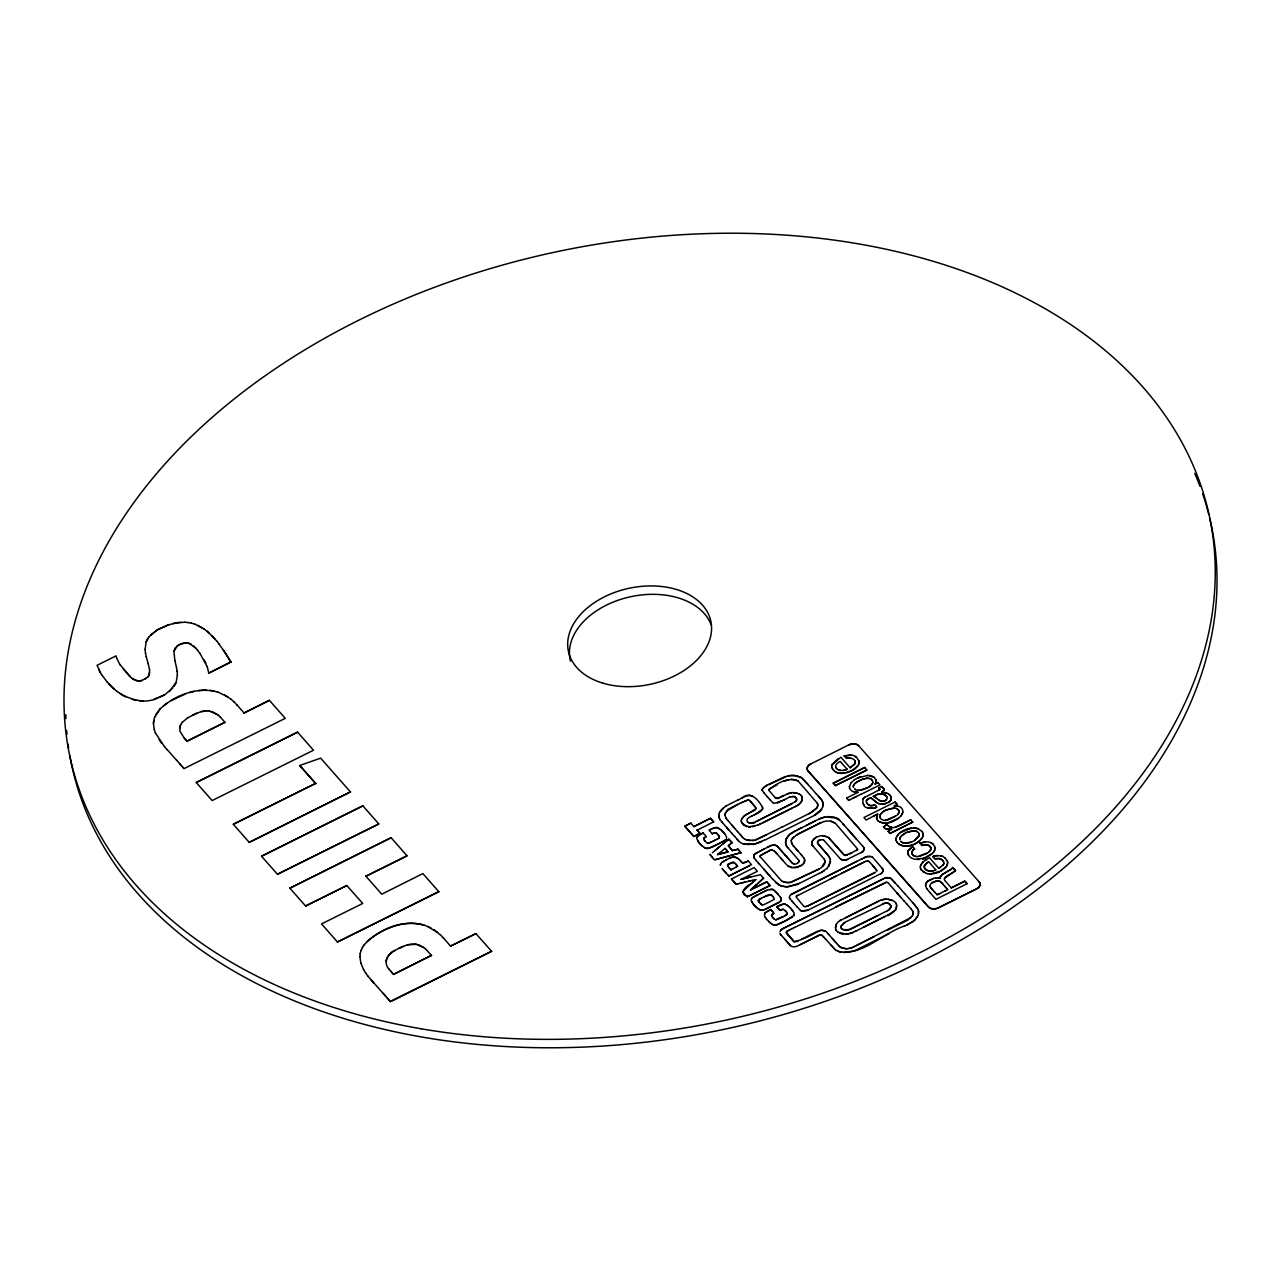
<?xml version="1.0" encoding="UTF-8"?>
<svg xmlns="http://www.w3.org/2000/svg" width="1281" height="1281" viewBox="0 0 1281 1281"><rect width="100%" height="100%" fill="white"/><g stroke="black" fill="none" stroke-linecap="round" stroke-linejoin="round"><path stroke-width="1.5" d="M930.054 886.116L930.454 887.301M931.127 847.958L929.462 851.641M931.159 849.095L929.478 845.492L924.978 844.531M947.668 862.321L946.723 866.196M781.266 899.246L781.266 899.678A4.083 2.754 -11.8 0 1 780.481 901.2L779.008 902.513L779.857 901.76M720.322 865.251L721.507 862.577L726.503 859.599M145.121 649.515L146.098 641.941L147.843 638.322M925.587 885.619L925.667 884.258A8.166 5.524 -11.8 0 1 928.004 880.912L933.561 878.302L940.302 877.821M876.46 818.239L877.549 814.092L866.068 820.032L863.954 817.502L895.067 802.05L897.164 804.564L895.067 802.05M741.283 821.569L741.331 820M849.399 786.87L850.968 782.627M762.243 790.409L762.259 789.48M756.126 808.263L755.053 810.056M866.212 800.977L867.365 799.28M891.08 906.275L889.671 909.526M177.37 674.927L176.105 682.645L174.184 686.344M727.576 865.492L727.736 864.531M835.276 927.972L835.997 924.834A12.906 8.727 -11.8 0 1 839.712 920.783L878.718 900.991M799.088 860.864L798.511 862.465M727.592 864.707L728.04 866.532M753.692 855.5L754.365 858.51M753.644 856.541L754.029 854.715M154.569 717.264L153.416 723.365L154.312 729.882M153.464 723.541L153.768 720.45M359.929 956.651L360.217 953.384M891.256 798.079L890.903 800.081M891.144 799.488L891 796.862M719.009 816.381L719.249 813.835M876.252 781.234L875.628 783.428M838.11 758.704L832.09 764.629L840.88 757.199L850.12 767.767L854.667 764.405L855.244 761.667M935.082 848.342L933.625 852.345M920.334 867.045L920.879 864.563M794.364 914.666L794.156 915.691M943.873 863.81L943.312 861.024M940.286 878.478L940.334 876.684M879.807 789.16L879.182 790.169L879.759 789.448M768.92 789.945C775.87 783.844 788.68 776.094 798.351 781.266L817.358 803.299A9.848 6.645 -11.8 0 1 816.878 808.055L809.16 813.739M817.518 841.745L817.566 842.866M864.179 797.567A5.973 4.035 -11.8 0 0 862.753 799.296L863.122 803.763M907.685 852.618L908.469 850.008M822.674 807.206L823.026 804.836A17.55 11.865 -11.8 0 0 820.753 798.8L818.575 796.366M720.338 864.915L720.562 863.874M899.79 839.055L900.415 837.069M896.668 905.043L895.739 909.51M896.716 906.58C896.732 912.921 877.789 920.943 894.522 910.839M831.673 766.054L831.785 765.141M830.648 861.553L827.126 868.502M880.015 815.084L879.775 816.205A5.716 3.859 -11.8 0 0 879.983 817.598M911.784 852.586L911.928 851.497M922.816 836.829L923.153 834.86M859.167 762.403C857.581 769.961 848.438 772.843 841.617 773.244A10.712 7.238 -11.8 0 1 835.484 771.819M858.846 764.277L858.91 760.674M919.118 835.885L919.23 835.324A6.437 4.355 -11.8 0 0 918.989 833.691L918.653 832.986M824.996 862.145L821.009 867.974L790.937 882.369A10.776 7.286 -11.8 0 1 783.107 881.712L781.538 880.688M918.253 915.242L918.509 910.775L918.605 913.689M149.669 672.509L148.548 676.16M149.124 675.087L149.589 669.787M704.838 837.374L703.733 839.071M882.961 871.512L883.137 870.504M791.242 841.073L791.594 839.407M896.027 838.815L896.396 837.005M762.643 808.567L760.402 811.818M947.332 864.787L947.668 863.554M180.269 725.062L179.804 730.939L184.272 738.192M179.548 728.024L181.966 722.42M386.029 961.118C387.743 953.016 396.582 949.461 403.259 946.195M725.414 812.506L725.046 815.597M725.046 814.172L727.848 809.528L737.664 804.372M360.249 953.56L361.05 950.358M771.819 914.362L771.546 915.707M774.172 899.262L773.788 897.565M876.172 781.906L875.099 784.068L877.869 782.499L879.935 784.965L860.832 794.428M173.928 651.389L177.579 645.528M902.769 812.378L900.911 816.093M758.224 900.575L761.394 898.141M756.11 808.647L743.845 816.301M872.761 782.675L872.297 784.02M879.871 815.725L880.255 814.604M891.016 907.092L887.765 910.775M741.363 820.176L742.676 817.342M876.796 871.176L875.74 868.854M900.095 837.678L899.79 839.663M835.965 924.658L835.644 929.542M762.291 789.656L762.547 788.712M764.485 914.09L764.917 912.985M934.906 849.639C934.345 855.532 909.35 866.02 932.488 853.37M696.8 837.502L699.01 835.1M703.717 838.174L703.877 839.423M935.738 869.687L935.77 869.879A9.367 6.325 -11.8 0 1 933.08 870.872A8.535 5.764 -11.8 0 1 928.245 870.84A7.51 5.076 -11.8 0 1 925.346 869.271A7.75 5.236 -11.8 0 1 924.434 865.908L925.827 863.666M924.434 865.908L927.092 862.689M831.817 765.317L832.058 764.453M787.303 913.945L786.342 915.05M877.549 814.092L876.62 818.911M719.025 838.174L719.362 836.381M912.232 916.219L912.793 914.602A11.737 7.926 -11.8 0 0 912.424 910.599M898.269 813.963L898.942 812.474M898.702 813.307L898.99 811.129M918.205 915.066L914.97 920.206L906.82 925.058M812.442 840.8L811.962 842.225A8.246 5.572 -11.8 0 0 812.859 846.052L812.811 845.876A8.246 5.572 -11.8 0 1 811.914 842.049M794.3 915.082L785.349 920.975A110.855 74.89 -11.8 0 1 778.624 924.081L777.423 924.594M719.298 814.011C718.049 810.537 730.698 802.995 725.558 806.422M943.841 863.634L942.912 865.524M751.355 899.102L752.716 897.389L751.531 898.734M799.04 861.36L798.047 862.882M822.642 807.03L820.112 811.465L815.068 815.132L764.309 840.368M154.601 717.44L160.301 708.553L155.978 714.478M361.082 950.534L362.411 947.396M146.146 642.117L149.092 636.561M829.063 866.26L830.424 859.327M176.057 682.469L169.22 691.724M951.335 887.909L964.753 881.056L967.075 883.682L964.785 881.232L951.335 887.909L945.138 880.912A5.204 3.507 -11.8 0 1 944.545 878.222C946.851 874.058 961.246 870.968 952.055 868.006M918.861 836.253L914.666 840.352A15.036 10.152 -11.8 0 1 911.159 842.209M922.784 836.653C918.509 845.188 903.425 850.36 896.78 841.905M872.569 783.267L871.865 784.596M901.744 814.748L902.384 813.579M896.444 837.182L898.541 833.915M911.976 851.673L913.241 849.751L912.472 850.792M762.435 809.368L754.109 814.988M882.929 871.32L881.744 873.13M890.135 801.169L890.871 799.904M786.39 838.591L786.422 838.767A16.237 10.969 -11.8 0 0 787.671 847.622L787.639 847.446A16.237 10.969 -11.8 0 1 786.39 838.591L789.432 834.572L795.469 830.728M175.417 647.545L173.896 651.212L174.857 660.564M791.626 839.583L793.948 836.541M921.535 863.762L923.201 861.745L920.495 865.508M696.992 837.005L700.195 834.427M917.532 916.7L912.905 921.631L904.594 926.147M769.24 788.92L768.936 790.217M741.859 818.815L745.142 815.02L754.269 810.489M362.443 947.572L364.316 944.497M779.985 931.335L781.234 929.606A7.67 5.188 -11.8 0 1 782.979 928.501L885.251 877.901M762.595 788.888L764.869 786.406M727.56 865.011L728.216 864.147M812.49 840.977L814.236 838.591M943.457 864.499L938.829 868.374L929.542 857.742L926.019 859.887M866.452 800.561L868.758 798.399L871.032 798.159M900.463 837.246L901.344 835.885M942.015 874.571L940.254 877.133M940.542 876.428L941.151 875.58M912.2 916.043L907.797 920.126L887.525 930.198M720.274 811.77L723.573 807.927M760.225 855.564L770.554 850.056L760.274 855.74A2.082 1.409 -11.8 0 0 760.065 856.381L760.161 856.877M821.665 809.192L814.22 815.356M726.407 838.927L725.574 840M854.347 783.972L853.69 785.189A5.428 3.667 -11.8 0 0 853.402 786.822M853.995 784.661L854.843 783.46M880.591 814.3L881.84 812.714M946.675 866.02C942.608 871.672 934.714 874.779 927.86 873.674M754.077 854.891L754.605 853.995M147.747 677.153L148.516 675.984M795.597 801.458L796.174 800.545A4.195 2.834 -11.8 0 0 796.59 799.056M850.12 767.767L855.244 763.156M771.434 915.387L774.028 913.113L772.459 914.17M897.308 835.596C902.032 829.447 910.823 826.501 918.253 828.823M897.725 814.62L898.237 813.787M921.856 838.382C916.539 845.06 905.075 848.55 898.157 843.699M802.563 864.707L803.539 863.362A9.335 6.309 -11.8 0 0 804.548 859.519M364.348 944.673C380.313 927.38 408.879 916.427 431.105 928.117M900.879 836.653L901.936 835.324M883.298 791.05L883.586 790.729A3.203 2.162 -11.8 0 0 883.986 789.704L883.938 789.176M857.918 765.718L852.842 769.945L846.197 772.779M149.14 636.737L157.147 629.852L168.868 624.616L157.179 630.044L150.662 634.992M822.674 866.661L824.692 863.826L824.868 860.624M857.421 849.591L849.735 853.979M871.833 784.42L870.744 785.733M880.96 813.819L882.369 812.266M172.791 687.993L164.288 695.119L153.816 699.634A26.325 17.79 -11.8 0 1 142.88 701.123L132.423 699.378M882.449 872.153L880.704 873.93M786.31 932.376L786.806 933.465L786.326 932.184A1.889 1.281 -11.8 0 1 786.55 931.639L786.838 931.351M786.598 931.831L787.783 930.727L787.207 931.271M790.873 894.538L790.121 895.547A5.092 3.443 -11.8 0 0 789.512 897.949M813.275 839.808L816.429 837.037L815.356 837.902M763.124 788.103L767.255 785.141M851 782.803L854.827 779.344M792.539 838.142L798.415 833.787L821.009 822.578L795.965 835.34M181.998 722.596L188.003 717.488M394.484 950.582C387.278 953.576 383.307 963.04 388.655 968.756M726.359 811.177L739.697 803.379M780.545 930.486L781.282 929.782A7.67 5.188 -11.8 0 1 783.011 928.677L884.05 878.51L887.365 877.533L890.471 878.334M945.73 867.237L940.014 871.336L929.846 874.042M817.967 841.169L818.863 840.24M897.052 815.244L897.693 814.428M878.222 821.025C885.203 826.005 895.627 821.633 900.879 815.917M871.32 784.997L869.255 786.838M160.349 708.729C174.44 695.711 194.744 687.673 214.023 691.1M712.22 857.293L710.17 854.395M758.64 899.726L758.432 901.216M911.191 917.436L856.124 945.698M750.762 884.018C744.101 886.452 738.881 895.627 748.616 896.268M757.647 883.666L763.572 878.158L752.059 888.614M753.1 881.936L742.58 891.576L747.303 896.908M752.411 882.753L754.925 880.319M755.806 885.091L751.451 889.158M854.875 783.636L856.797 781.954M754.957 880.495L755.438 880.079M728.729 839.359L732.027 842.594L729.017 845.06M732.027 842.594L729.065 845.236M751.403 888.982L750.858 889.446M794.748 802.178L795.565 801.282M909.51 848.999L912.52 846.757L914.554 849.047L912.52 846.757L907.861 851.208M876.973 798.623A25.092 16.957 -11.8 0 0 875.339 797.439L873.37 796.43L878.109 794.044M901.968 835.5L905.779 832.794L902.625 834.94M146.658 677.857L145.377 678.802L147.699 676.96M712.332 852.762L719.538 846.613M769.545 788.792L777.407 784.709M719.282 853.002L717.584 854.619L727.992 851.833L718.753 854.299M717.584 854.619L725.062 848.39L727.944 851.657M790.281 867.269L797.326 867.557L802.53 864.515M714.926 850.616L725.51 841.745M796.67 896.027L863.842 862.209M754.653 854.187L763.764 849.063M773.916 899.358L773.596 899.63A82.112 55.467 -11.8 0 1 763.764 904.658L762.291 904.866M726.727 840.977L728.425 839.407M728.072 839.679L722.692 844.035M737.856 849.111L741.026 852.826L737.856 849.111L732.332 850.696L728.505 845.476M824.404 870.68L820.833 872.745L827.094 868.326M176.41 646.665L181.31 643.654L187.458 642.79M787.014 914.362L783.38 916.7M886.196 799.744L885.523 800.433A4.532 3.058 -11.8 0 1 882.481 801.49L879.423 800.417M885.892 800.177L886.708 799.216A3.603 2.434 -11.8 0 0 887.237 797.919L887.109 797.182M703.749 838.366L705.511 837.021M855.452 783.123L857.597 781.474M163.376 705.943L166.994 703.237M790.921 894.714L856.717 861.408M955.498 870.616L944.545 878.222M951.687 868.902L943.2 873.946L950.982 869.415M882.401 812.442L883.554 811.385A18.398 12.426 -11.8 0 1 886.18 809.88L894.682 808.119A5.957 4.019 -11.8 0 1 896.94 808.663L897.581 809.112A8.054 5.444 -11.8 0 1 898.541 810.12L898.782 810.633M773.42 912.52L770.826 909.494L765.285 912.584L764.389 915.162M765.333 912.761L770.826 909.494M926.451 863.362L927.844 862.193M923.233 861.921L925.987 859.711M942.063 874.747L943.168 873.77M864.899 797.07L864.227 797.743A5.973 4.035 -11.8 0 0 862.786 799.472M896.252 815.677L887.845 820M870.007 786.118L868.39 787.367M913.273 849.927L914.522 848.871M818.399 840.752L821.265 839.679A3.875 2.61 -11.8 0 1 823.811 840.304M889.558 801.49L884.947 803.972L880.415 804.052M888.245 802.595L890.551 800.673M900.191 832.698L911.528 828.183M724.838 840.496L724.79 840.32A96.155 64.963 -11.8 0 1 709.226 848.006L709.274 848.182A96.155 64.963 -11.8 0 0 724.838 840.496L725.542 839.824M718.993 837.998L718.097 838.751M728.249 864.323L733.869 862.465M886.964 793.083L881.936 792.026L882.881 791.21M881.936 792.026L883.538 790.553A3.203 2.162 -11.8 0 0 883.954 789.528M914.698 840.544L919.198 835.148A6.437 4.355 -11.8 0 0 918.957 833.515M786.422 838.767A16.413 11.097 -11.8 0 1 791.674 833.034L801.858 827.542L796.718 830.296M895.419 816.269L885.331 820.4A6.757 4.564 -11.8 0 1 881.008 818.911L880.527 818.319M752.748 897.565L757.856 894.522M793.9 867.797L801.249 865.588M856.252 850.68L857.453 849.767A1.713 1.169 -11.8 0 0 857.694 849.159L835.436 823.347L830.761 821.073M932.824 882.193L931.96 882.929A4.724 3.186 -11.8 0 0 930.054 885.507M931.96 882.929L936.523 881.072M718.577 838.27L716.896 839.423M757.247 821.089L794.716 802.002M722.42 862.097L729.001 858.35M927.876 862.385L928.677 861.713L935.77 869.879M888.886 909.942L849.96 929.622L843.17 929.702M839.679 920.607L841.393 919.806M753.324 897.196L766.486 890.311M755.422 853.546L770.826 845.588A5.316 3.587 -11.8 0 1 777.391 846.277L792.507 863.346M844.595 922.64L840.993 926.243A5.508 3.731 -11.8 0 0 841.665 928.741L841.633 928.565A5.508 3.731 -11.8 0 1 840.993 926.243L844.547 922.464L885.331 902.945A5.364 3.619 -11.8 0 1 888.646 903.409L890.919 905.635M781.65 827.35L811.802 812.234L816.83 807.879A9.848 6.645 -11.8 0 0 817.326 803.123M784.677 915.835L785.829 915.178M880.671 873.754L807.735 910.295L801.538 910.871M728.937 863.874L730.65 862.962M836.061 876.044L830.104 879.022M792.042 893.866L862.962 858.286M841.137 859.567L840.528 858.91L842.722 860.159A5.909 3.987 -11.8 0 0 845.7 860.143L861.953 852.169A4.916 3.315 -11.8 0 0 863.266 851L863.97 849.319A7.814 5.268 -11.8 0 0 863.57 847.141M778.976 902.336L764.949 909.51M857.63 781.65L859.359 780.529L858.478 781.17M864.931 797.246L879.134 789.993M854.875 779.537L860.592 776.638M797.455 863.09L796.366 863.826A3.251 2.194 -11.8 0 1 794.508 864.083L793.115 863.554M188.035 717.664L196.794 713.085M868.358 787.191L863.202 789.688M874.795 872.761L807.767 905.955L875.531 872.169M938.829 868.374L940.67 867.157M777.455 798.399L783.668 795.453M776.991 798.607L775.309 797.631L778.063 798.447L789 793.147M868.07 798.976L870.664 798.111M778.336 902.689L764.261 909.766L760.658 910.054M927.204 853.098L917.853 856.477M815.052 820.993L801.89 827.718M153.768 699.458L164.24 694.926M171.222 700.579L185.217 694.046M784.917 799.36L777.311 803.059M783.956 800.081L789.913 796.894M700.227 834.604L703.093 832.922L706.343 836.589L705.543 837.198M764.277 840.192L753.548 844.467L743.364 843.731M773.452 897.244L772.955 896.54A38.654 26.116 -11.8 0 0 770.986 894.618L768.264 894.779L758.944 899.518M781.426 935.45L780.593 934.377L790.457 945.634A5.54 3.747 -11.8 0 0 797.855 945.858L819.135 935.098L821.457 935.034M749.129 822.962C744.789 820.801 754.333 825.268 755.774 821.633M873.37 796.43L878.846 793.82M872.329 857.021L872.361 857.197A4.115 2.786 -11.8 0 0 871.032 856.557L867.637 856.413A8.791 5.941 -11.8 0 0 864.403 857.549L863.698 858.11M741.587 798.287C750.138 790.345 758.656 799.888 762.371 807.158M701.604 833.883L703.093 832.922M716.848 839.247L712.684 841.473M746.215 839.84L753.981 840.48L766.246 834.796M755.934 840L773.404 831.241M794.028 941.519C804.82 940.526 837.15 920.543 801.314 939.453M785.317 920.799L792.555 917.084M837.518 944.337C841.121 949.653 849.447 949.862 854.379 946.355M773.372 802.915A3.811 2.578 -11.8 0 0 774.925 803.219L782.627 800.561M879.759 789.064L878.622 787.911L881.424 786.502L883.746 788.68M751.547 864.771L748.392 861.024L742.58 863.074M902.817 812.554A9.72 6.565 -11.8 0 0 902.192 809.08L902.144 808.903A9.031 6.101 -11.8 0 0 897.068 805.893L894.218 805.845L897.116 804.388M851.625 852.826L845.06 855.324M788.215 930.711L789.064 930.086M738.288 799.936L744.501 796.798M877.581 814.268L873.098 816.317M861.04 859.455L862.113 858.91M783.348 916.523L775.597 919.79M789.096 930.262L790.425 929.398M790.457 929.59L792.218 928.501M847.542 930.23L877.949 915.499M885.011 916.427L856.028 931.047M887.477 915.194L863.442 927.364M939.646 893.546L936.891 894.474M945.01 890.871L937.196 894.971L936.587 894.138M792.395 803.587L754.957 822.066M727.608 874.571L728.809 876.028L750.298 865.38M749.609 895.771L770.057 885.603L766.711 881.76L752.812 888.678M770.057 885.603L766.759 881.936L752.844 888.854M770.009 885.427L749.577 895.595M760.161 893.53L767.319 890.135M899.47 825.364L895.451 827.318L910.775 819.808L899.518 825.54M819.119 873.402L796.814 884.707L787.911 886.804A17.31 11.689 -11.8 0 1 779.472 885.283L772.827 879.278M819.151 873.578L820.096 872.921M835.74 906.868L886.212 882.177M792.25 928.677L794.428 927.412M794.46 927.588L886.26 882.353A1.938 1.297 -11.8 0 1 887.044 882.417M845.46 917.788L881.264 899.886L885.828 898.958L892.168 900.143M800.353 944.577L820.128 934.938M945.042 891.048L947.716 889.719L946.819 888.55M853.146 947.171L874.331 936.523M843.811 952.568L854.155 950.982L889.35 933.497M838.382 951.431C862.209 956.523 883.057 932.968 904.562 925.971M116.619 658.194L116.059 655.872L97.068 665.303L100.462 672.845L98.685 669.066M141.214 680.803L145.329 678.626M230.884 661.973L208.755 673.149L230.884 661.973A509.262 344.045 -11.8 0 0 223.198 649.867M185.169 739.105L187.01 741.123L225.008 722.26L187.058 741.299L184.24 738.016M183.359 767.831L183.936 768.664L285.263 718.353L269.426 700.339L244.047 713.005L269.426 700.339M196.249 782.435L297.576 732.124L313.493 750.234L212.166 800.545L196.297 782.627L297.576 732.124M233.318 824.275L315.638 783.396L233.318 824.275L249.235 842.386L350.514 791.882L249.235 842.386M261.548 856.156L362.875 805.829L378.792 823.939L277.465 874.266L261.58 856.332L362.875 805.829M391.105 837.71L289.826 888.213L391.105 837.71L407.022 855.82L365.87 876.268L407.022 855.82M346.831 885.523L305.663 905.971L346.831 885.523L362.715 903.457L321.547 923.905L337.463 941.999L438.791 891.688L337.463 941.999M365.822 876.092L381.754 894.202L422.874 873.578L438.791 891.688M693.87 826.645L710.459 818.223L713.677 822.002L710.491 818.399L693.87 826.645L690.875 823.123L684.759 826.149L693.854 836.541L699.986 833.483L697.072 830.056L699.986 833.483M727.528 805.285L730.955 803.379M730.987 803.555L738.256 799.76M810.809 763.924L848.823 744.837A7.19 4.868 -11.8 0 1 852.938 743.781A7.382 4.98 -11.8 0 1 858.654 745.718L979.18 881.92A7.366 4.98 -11.8 0 1 979.341 886.612A7.206 4.868 -11.8 0 1 976.426 889.046L938.365 907.941A7.318 4.932 -11.8 0 1 928.533 907.076L808.007 770.858A7.318 4.948 -11.8 0 1 810.777 763.748L810.809 763.924A7.318 4.948 -11.8 0 0 808.055 771.05M393.523 974.409L431.489 955.37L393.523 974.409L390.721 971.126M697.104 830.232L713.645 821.826M690.875 823.123L684.807 826.341L693.806 836.365L699.954 833.307M390.417 1001.774L491.696 951.271L390.241 1001.422M833.371 783.059L864.723 767.495L866.837 770.025L835.484 785.589L833.371 783.059L835.484 785.589M833.403 783.235L864.723 767.495M835.452 785.413L866.837 770.025M763.028 822.674L796.558 805.829A11.113 7.51 -11.8 0 0 802.162 797.855A11.049 7.462 -11.8 0 0 800.929 795.149L800.977 795.325A11.049 7.462 -11.8 0 1 802.21 798.031A11.113 7.51 -11.8 0 1 796.59 806.005L794.3 807.126M773.452 831.417L781.618 827.174M850.2 799.488L848.759 800.401L846.629 798.031L857.886 792.427L854.523 792.106A9.383 6.341 -11.8 0 1 850.136 789.192L849.591 787.879M859.951 790.249L867.429 787.703M875.099 784.068L877.869 782.499M806.165 825.605L819.007 819.039A16.637 11.241 -11.8 0 1 825.524 816.91L837.101 818.159M736.927 866.693L730.939 869.879L730.202 868.934M736.111 867.301L737.216 865.716M750.266 865.203L728.809 876.028M739.826 883.266L736.175 884.338L731.467 879.022L754.157 867.573L757.343 871.304L741.091 879.39L760.466 874.683L763.604 878.334M883.442 826.677C883.666 828.951 884.098 824.115 887.173 824.82L888.87 826.501M883.474 826.853L887.173 824.82M888.117 831.305L890.055 833.339L912.761 822.066L890.087 833.515L888.117 831.305L891.608 829.367L885.523 828.615M818.911 869.175L790.905 882.193A10.776 7.286 -11.8 0 1 783.075 881.536M775.469 882.449L779.424 885.107A17.31 11.689 -11.8 0 0 787.879 886.628L799.264 883.298M850.536 933.561L855.996 930.871M929.958 892.473L935.915 899.358L967.075 883.682M808.007 770.858L928.501 906.9A7.318 4.932 -11.8 0 0 938.332 907.765L976.394 888.87A7.206 4.868 -11.8 0 0 979.308 886.436A7.366 4.98 -11.8 0 0 979.132 881.744L979.18 881.92M852.874 798.159L856.525 796.558M850.232 799.664L860.8 794.252M732.524 868.918L730.939 869.879M751.979 889.094L750.41 890.055M752.011 889.27L750.778 889.879M748.584 896.092L747.271 896.732M783.364 909.382L779.937 910.375L776.734 906.756L780.273 904.866M776.734 906.756L783.604 904.146M766.102 785.701L785.413 776.43M768.904 784.532L787.991 775.806A17.55 11.849 -11.8 0 1 796.494 775.742L801.458 777.567L808.359 784.837M748.328 799.888L741.491 802.691M744.181 801.394L748.04 799.888M475.94 933.625L450.528 946.099L475.94 933.625L491.728 951.447M764.357 896.796L771.018 894.795A38.654 26.116 -11.8 0 1 773.003 896.716M760.978 823.491L757.407 825.396L758.112 824.884M759.377 824.468L791.738 808.391M739.729 803.555L742.948 801.794M751.963 816.029L759.249 812.474M747.56 821.97A4.772 3.235 -11.8 0 1 749.449 817.262L751.931 815.853M715.471 839.936L709.994 842.674M781.97 917.212L775.918 919.998M859.391 780.705L861.296 779.649M742.868 863.41L748.392 861.024M933.593 878.478L928.036 881.088A8.166 5.524 -11.8 0 0 925.699 884.434M939.886 858.75L934.954 858.878L932.936 856.589L933.817 856.044M791.866 862.609L777.439 846.453A5.316 3.587 -11.8 0 0 770.858 845.78L767.96 846.965M853.242 932.424L845.508 934.329M192.278 715.326L200.973 711.644L206.721 710.923M398.743 948.436L407.454 944.754L416.709 944.305M711.451 841.841L709.514 842.866M865.86 861.264L841.297 873.45M711.355 828.999C705.703 832.282 716.415 825.092 718.961 828.343M712.893 833.323L712.22 833.835L714.638 832.666M817.79 931.543L820.577 930.278L824.948 930.823M729.049 858.526L731.515 857.293M875.099 808.087C879.775 807.174 864.275 810.633 863.842 804.772M905.811 832.97L907.38 832.09M776.702 906.58L779.905 910.199L782.355 909.27M860.368 780.241L862.225 779.28M807.735 905.779L805.333 906.74A1.905 1.281 -11.8 0 1 804.58 906.644L803.876 906.275M770.586 850.232L771.674 849.575M772.651 924.53L775.565 925.17L778.592 923.889A110.855 74.89 -11.8 0 0 785.317 920.799M816.461 837.23L820.625 835.692L825.861 836.285M730.33 857.966L734.429 856.669L738.529 858.91M933.785 881.904L935.626 881.248M712.54 828.663L715.599 827.686M821.057 822.754L823.827 821.457M919.71 856.22L927.236 853.274L930.823 850.04M757.375 825.22L748.424 826.918M925.266 841.905L919.838 843.218L925.266 841.905A9.607 6.501 -11.8 0 1 930.823 842.61L931.895 843.202M787.319 793.98L791.882 792.555L797.695 793.339M709.226 848.006L706.488 848.39M768.008 889.863L772.459 889.462M907.412 832.266L913.177 830.969M933.353 856.397C935.018 854.043 946.723 857.485 940.51 855.692M315.638 783.396L299.754 765.462L320.65 758.16L350.562 792.074M745.958 796.125L749.737 795.293L752.652 796.254M862.257 779.456L863.122 778.96M709.482 842.69L707.496 843.058M881.408 804.18L886.612 803.203M713.805 833.146L715.999 832.922M865.892 861.44L867.621 860.976M911.127 842.033L909.27 842.786M731.515 862.593L732.668 862.257M761.763 910.167L764.229 909.59M908.245 831.961L910.743 831.273M754.125 822.434L750.074 822.994M819.264 930.887L820.609 930.454M882.865 903.713L885.363 903.121A5.364 3.619 -11.8 0 1 888.678 903.585M863.17 779.136L866.484 778.4M168.916 624.792L177.018 622.598L184.576 622.326M910.183 842.354L904.658 843.074M881.296 900.079L885.876 899.134M851 755.182L844.259 755.87L846.341 758.224L848.07 758.016M844.259 755.87L847.221 758.16M788.76 779.793L784.036 781.25M708.745 848.182L707.801 848.406M789.945 797.07L793.163 796.574M887.877 822.802L898.573 818.271M769.096 889.462L772.011 889.334M806.438 906.356L805.301 906.564M740.69 852.73L714.494 859.871L713.437 858.542M740.978 852.65L715.455 859.631M732.652 857.101L736.975 857.726M919.79 843.042L921.808 845.444L923.969 844.884M940.302 878.254L935.514 877.917M737.888 849.287L734.766 850.088M932.936 856.589L934.922 858.702L938.749 858.302L941.887 859.727M189.652 692.589L193.959 691.292M861.537 789.961L862.353 789.753M424.155 925.17C403.931 919.262 381.786 928.981 366.782 941.663M907.813 853.754L909.494 856.525A11.961 8.086 -11.8 0 0 915.547 859.327L923.937 858.11M864.035 778.88L864.883 778.672M728.104 845.796L732.284 850.52L733.389 850.248M752.539 826.741L754.861 826.165M820.593 839.76L819.376 839.952M846.149 855.34L847.462 855.1M731.467 879.022L736.143 884.162L738.048 883.698M739.874 883.442L741.491 882.865M741.523 883.041L745.846 881.824M743.076 882.673L750.442 880.752M878.894 793.996L882.561 794.076M748.328 881.424L752.379 880.303M782.963 904.242L781.394 904.466M844.291 756.046L849.735 755.15M771.706 849.767L774.541 851.208M741.042 879.214L750.762 876.989M848.951 948.436L852.361 947.556M847.926 934.057L849.207 933.769M752.411 880.479L755.822 879.535M754.189 880.095L755.854 879.711M173.063 623.591L180.893 622.374M204.88 711.051L200.973 711.644M887.157 819.984L885.331 820.4M185.473 642.742L179.068 644.663M894.042 827.382L895.451 827.318M747.303 844.499L755.15 844.003L761.907 841.553M907.348 842.978L908.293 842.834M879.23 793.916L880.559 793.804M844.051 770.361L844.003 770.185A8.839 5.973 -11.8 0 0 847.093 769.096L847.125 769.273A8.839 5.973 -11.8 0 1 844.051 770.361L843.122 770.313A8.166 5.508 -11.8 0 1 840.352 770.281L839.039 769.993M860.768 790.313L858.43 790.313M865.668 778.32L868.614 778.384M791.93 792.731L790.489 792.747M911.528 830.953L916.043 831.289A5.957 4.035 -11.8 0 1 917.74 832.154L917.708 831.977A5.957 4.035 -11.8 0 0 916.011 831.113L913.897 830.793M140.173 680.884C132.503 681.972 127.876 673.71 123.28 669.018M751.915 840.544L753.949 840.304M867.509 775.485L857.309 777.983M707.192 842.946L708.265 843.202M873.37 808.375L867.397 807.574M892.905 808.087L886.212 810.056A18.398 12.426 -11.8 0 0 883.602 811.562L883.554 811.385M198.187 690.539L206.305 690.043M936.475 880.896L938.877 881.136A8.791 5.941 -11.8 0 1 941.775 882.993L941.743 882.817A8.823 5.957 -11.8 0 0 939.71 881.312L938.124 880.816M917.468 859.423L919.566 859.407M935.002 855.932L937.74 855.692M886.676 877.773L889.687 878.013M843.923 773.228L841.665 773.42A10.712 7.238 -11.8 0 1 835.516 771.995L832.474 769.016M892.809 827.478L894.09 827.558M846.741 934.425L837.87 932.056M413.203 944.017L407.454 944.754M848.038 757.84L848.919 757.968M930.871 847.221L927.348 844.755L921.808 845.444M827.99 816.605L834.347 817.054L840.128 820.753M792.042 796.43L793.692 796.606A3.923 2.642 -11.8 0 1 795.117 797.07L795.533 797.358M906.468 843.266L903.057 842.802M879.935 822.162L886.036 823.235M867.573 860.8L868.886 861.328M790.905 779.296L796.238 779.921M859.215 790.489L857.71 790.249M867.189 778.159L869.239 778.496A5.556 3.747 -11.8 0 1 870.888 779.136L871.945 780.001M821.81 930.07L825.781 931.367M716.175 827.446L720.643 829.608M885.523 800.433L885.491 800.257A4.532 3.058 -11.8 0 1 882.433 801.314L880.655 801.041M917.885 856.653L915.307 856.316M894.25 806.021L897.068 805.893M206.689 710.747L210.228 711.211M867.461 775.309L874.202 777.423M847.093 948.789L841.649 947.924L839.055 946.227M848.887 757.792L849.751 758M750.426 827.158L743.765 825.156L741.251 821.393M802.611 911.111L807.735 910.295M891.608 829.367L886.468 828.951M707.4 848.614L704.246 847.574M774.204 924.994L776.991 924.77M846.389 930.518L842.322 929.205M892.857 827.654L889.719 826.837M139.309 700.739L142.848 700.931M870.007 805.589L874.859 804.948L876.812 807.142L874.907 805.125L871.336 805.973L868.502 804.82M784.148 903.938L785.685 904.418M893.786 807.879L894.65 807.943M820.545 934.714L822.242 935.482M186.434 642.534L191.429 644.311M184.544 622.15L188.115 622.63M913.897 827.878L918.221 828.647L921.872 831.481M822.53 835.58L828.183 837.438M854.523 792.106L857.854 792.25M867.878 860.784L869.719 862.257M793.339 792.491L798.96 793.852M881.024 793.644L884.402 794.78M845.62 855.564L844.147 854.939M749.929 840.72L744.709 839.151M208.467 710.795L216.777 714.093M414.932 943.889L423.258 947.203M881.888 791.85L888.357 793.852M871.032 856.557L867.669 856.589A8.791 5.941 -11.8 0 0 864.451 857.726L864.403 857.549M869.078 775.341L872.729 776.318M210.212 690.315L217.674 692.06M916.139 856.621L914.586 856.092A8.631 5.829 -11.8 0 1 911.896 853.354L911.928 853.53A8.631 5.829 -11.8 0 0 914.634 856.268L914.586 856.092M849.719 757.824L851.353 758.288A8.166 5.508 -11.8 0 1 854.827 760.658M761.234 910.343L758.096 908.709M188.083 622.454L191.51 623.287M839.503 770.281L840.384 770.457M784.661 903.97L787.191 905.299M891.72 827.59L888.822 826.325M843.314 934.409L839.471 933.225M903.874 843.154L900.543 841.217M792.106 867.861L787.207 865.283L788.664 866.661M135.866 700.387L122.752 695.391L116.763 691.212M745.318 844.403L743.396 843.907A14.043 9.495 -11.8 0 1 738.641 841.009L734.509 836.237M925.955 873.178L927.892 873.85M841.825 859.743L842.69 859.983A5.909 3.987 -11.8 0 0 845.668 859.967L847.654 859.503M841.041 952.359L836.077 950.31M191.477 623.094L194.792 624.247M878.606 803.475L880.447 804.228M188.403 642.806L195.673 648.09L193.463 645.704M871 797.983L877.037 802.787L871.368 798.095M793.836 863.97L792.475 863.17M882.993 794.044L885.956 795.821M217.642 691.884L227.922 697.008M705.719 848.39L702.02 845.812M773.436 924.994L771.947 924.161M746.695 826.741L741.667 822.786M783.332 909.206L785.99 911.496M194.744 624.071L203.903 628.923L197.898 625.352M772.411 889.286L773.388 889.895M873.53 796.318L875.307 797.262A25.092 16.957 -11.8 0 1 876.941 798.447L878.83 800.161M211.877 711.451L218.362 715.326M418.359 944.561L424.844 948.436M921.247 869.847L925.987 873.354M800.545 910.391L801.57 911.047M760.097 910.022L757.503 908.261M772.875 889.478L776.19 892.056M902.384 842.722L901.135 841.953M844.611 855.34L828.871 837.902L843.394 854.299M119.677 693.309L125.858 696.864M876.989 802.611L878.638 803.651M884.659 828.134L885.555 828.791M893.802 901.055L888.149 899.198M880.079 800.945L878.782 799.985M715.967 832.746L717.536 834.091M760.594 903.697L762.131 904.962M890.423 878.158L895.323 883.073M850.968 755.005A9.335 6.309 -11.8 0 1 854.427 755.854L855.452 756.607M942.832 856.316L945.042 858.046M940.895 858.991L942.704 860.416M798.928 793.676L800.977 795.325M827.126 836.637L828.919 838.078M224.591 694.846L231.076 699.346M855.244 789.512L854.699 788.904L855.804 789.849A5.588 3.779 -11.8 0 0 857.758 790.441M869.255 805.445L867.861 804.292M834.876 822.994L830.793 821.265A9.976 6.741 -11.8 0 0 823.859 821.633M882.465 787.335L881.424 786.502M132.455 678.546L138.252 681.172L142.207 680.371M749.129 799.968L750.474 801.474M887.509 882.417L887.973 882.737M896.988 808.839L898.573 810.297M924.177 872.377L922.624 871.48M821.826 935.034L825.524 939.149M878.67 788.087L879.567 788.792M870.856 778.96L872.377 780.561M767.863 920.527L771.995 924.338M773.884 890.199L780.161 896.764M203.855 628.747L209.46 633.342M434.355 929.942L440.568 935.114M437.542 932.44L427.694 926.483M885.187 795.085L886.916 796.878M855.42 756.43L856.397 757.343M744.757 839.327L742.964 837.582M734.141 862.481L736.687 865.203M734.814 863.154L732.988 862.225M932.92 844.003L930.823 842.61M888.309 793.676L889.526 794.796M772.939 802.867L769.817 799.488M787.719 905.539L789.576 907.316M788.359 906.211L786.182 904.642M737.728 858.094L739.281 859.615M797.503 780.705L798.351 781.266M830.712 944.85L836.109 950.486M116.795 691.388L108.789 683.702L114.009 689.066M805.285 781.49L801.49 777.743L796.526 775.918A17.55 11.849 -11.8 0 0 788.023 775.982M800.577 910.583L797.102 906.804M757.535 908.437L756.302 907.252A44.979 30.392 -11.8 0 1 753.052 903.697L751.675 901.472M206.689 630.828L214.664 638.659M883.906 827.478L884.707 828.311M716.72 833.226L719.538 836.925M823.779 840.128L840.56 859.087M231.028 699.154L234.103 702.02M781.57 880.864L760.129 856.685M774.541 919.374L772.219 916.732M891.192 878.59L898.317 886.468M838.286 769.865A6.277 4.243 -11.8 0 1 837.262 769.224L836.045 767.687M720.611 829.431L723.092 831.961M838.238 818.687L839.231 819.712M841.633 928.565L842.37 929.382M889.558 903.938L891.112 906.452M218.33 715.15L219.948 716.784M424.812 948.26L426.413 949.894M706.536 842.642L704.982 840.928M837.902 932.232L836.013 930.118M794.444 941.791L797.887 941.391M825.749 931.191L828.983 934.698M768.776 921.615L770.778 923.329M787.511 934.169L794.06 941.695M701.043 844.836L702.052 845.988M721.827 830.536L725.222 834.572M789.544 907.124L790.793 908.549M894.506 901.488L895.835 903.137M739.249 859.439L741.859 862.385M758.688 901.52L761.683 904.562M701.075 845.012L699.426 843.154L700.211 844.099M234.055 701.828L236.985 705.03M440.536 934.938L443.466 938.14M722.516 869.11L727.64 874.747M722.004 868.486L726.311 873.21M219.9 716.607L225.04 722.436M426.381 949.701L431.521 955.546M767.511 920.286L766.502 919.037M763.924 792.843L762.211 790.233M212.07 635.712L216.729 641.108M785.205 910.503L786.63 912.344M772.939 917.804L773.74 918.653M730.25 869.11L728.953 867.541M790.457 945.634L784.885 939.293M856.348 757.167L858.943 760.85M743.012 837.774L740.082 834.347L742.211 836.877M755.646 859.903L758.224 862.914M756.334 860.816L753.804 857.309M794.332 846.997L793.307 845.716L798.143 851.241M791.978 901.103L797.15 906.98M793.163 902.561L789.769 898.493M729.594 868.39L728.425 866.933M932.552 889.638L934.297 891.704M935.098 892.473L935.915 893.53M934.249 891.528L935.13 892.649M876.861 870.488L872.553 865.428M869.671 862.081L874.827 867.974M763.876 792.651L767.431 796.846M780.689 858.014L786.31 864.419M770.874 909.67L772.603 911.592M932.584 889.815L931.047 887.941L931.799 888.918M823.059 805.012A17.55 11.865 -11.8 0 0 820.785 798.976L816.093 793.58M775.341 797.807L769.048 790.521M802.178 855.788L795.501 848.294M758.176 862.737L759.393 864.243M942.512 883.682L943.312 884.595M856.252 838.943L848.23 829.784M862.834 846.213L863.602 847.317A7.814 5.268 -11.8 0 1 864.002 849.495L863.298 851.176A4.916 3.315 -11.8 0 1 861.985 852.345L861.344 852.505M862.882 846.389L842.754 823.603M759.361 864.067L769.881 876.076M777.295 893.017L778.352 894.202M793.323 940.878L786.774 933.289L793.756 941.391M167.171 749.593L176.682 760.402M176.65 760.225L180.781 765.013M383.131 993.335L387.262 998.123M944.962 886.452L946.531 888.341M941.743 882.817L945.794 887.509M913.337 903.249L917.949 909.302M904.658 893.465L913.369 903.425M906.74 903.938L911.303 909.222M911.271 909.046L912.456 910.775A11.737 7.926 -11.8 0 1 912.825 914.778M776.622 853.45L782.819 860.4M827.606 933.144L835.869 942.608L832.298 938.429M731.883 833.29L734.541 836.413M699.474 843.33L696.656 838.382M164.48 746.583L167.203 749.769M370.962 979.677L385.981 996.538M373.684 982.879L368.047 976.202M910.775 819.808L912.809 822.242M955.546 870.792L952.616 867.365M847.125 769.273L840.176 761.426A9.527 6.437 -11.8 0 0 836.717 763.956L836.285 764.549A6.133 4.147 -11.8 0 0 835.788 767.175M810.841 787.639L816.125 793.756M872.681 857.357L882.817 869.094M898.285 886.276L904.69 893.658M903.97 900.959L896.94 892.857M903.938 900.783L906.772 904.114M830.456 859.519L828.167 855.212L818.495 844.307L829.624 857.389M812.811 845.876L824.307 859.295M787.639 847.446L798.992 860.528M737.52 831.465L740.114 834.523M803.427 905.859L796.109 896.956A2.482 1.681 -11.8 0 1 796.638 895.851L797.743 895.291M763.572 868.806L772.859 879.455M731.915 833.467L721.619 821.649M825.492 938.973L834.251 948.789M732.075 842.77L728.889 839.039M742.259 862.834L740.018 860.368M708.985 830.04L712.22 833.835M727.992 851.833L725.062 848.39M299.786 765.638L315.67 783.572M236.953 704.854L244.047 713.005M443.418 937.948L450.528 946.099M289.778 888.037L305.711 906.147M810.873 787.815L806.181 782.371M900.687 897.244L888.438 883.185M756.078 808.087L751.162 802.146M755.23 806.934L750.442 801.298M776.654 853.626L775.069 851.689M835.836 942.432L837.55 944.513M823.123 936.283L824.131 937.436M722.324 822.594L720.194 819.872M726.535 827.366L729.177 830.36M387.214 997.947L388.335 999.34M181.854 766.23L179.548 763.62M946.483 888.165L947.46 889.414M737.552 831.641L732.011 825.188M711.547 856.381L709.994 854.779M392.659 973.496L388.607 968.58M840.08 820.577L844.435 825.508M775.822 852.682L774.156 850.744M734.782 828.487L728.521 821.185M712.188 857.117L713.469 858.718M388.303 999.164L389.216 1000.349M181.822 766.054L182.735 767.239M790.761 908.373L792.923 911.159M107.156 681.828L108.821 683.878M735.422 863.618L737.728 866.308M727.64 820.16L728.553 821.361M389.184 1000.173L389.872 1001.118M182.703 767.063L183.407 768.008M767.399 796.67L769.865 799.664M726.951 819.376L727.672 820.336M889.494 794.62L890.439 795.869M929.99 892.649L926.659 888.486M725.847 817.886L727 819.552M107.204 682.004L101.695 674.751M945.01 857.87L947.396 861.28M195.625 647.914L197.738 650.572M916.892 907.605L913.993 904.13M155.433 732.972L164.528 746.759M942.672 860.24L943.793 862.081M874.17 777.247L876.14 780.209M759.569 902.785L758.4 901.039M878.254 821.201L876.572 818.735M932.872 843.827L934.954 847.205M866.837 802.995L867.894 804.468M836.557 768.552L835.885 767.351M216.681 640.916L218.875 643.879M766.534 919.214L764.677 916.139L765.878 918.349M791.898 909.67L793.339 911.8M718.241 834.716L718.897 835.564M704.326 840.048L705.03 841.105M698.834 842.626L697.521 840.576M724.197 833.082L725.638 835.212M197.706 650.396L199.9 653.454M883.201 787.815L883.986 789.352M119.966 664.599L130.598 677.041M817.854 843.442L818.543 844.483M793.339 845.892L791.37 842.434M728.473 867.109L727.704 865.812M365.565 972.759L368.095 976.378M159.084 739.665L161.582 743.092M930.727 887.685L930.118 886.5M218.827 643.702L223.23 650.043A509.262 344.045 -11.8 0 1 230.916 662.149M796.414 798.463L795.085 796.894A3.923 2.642 -11.8 0 0 793.66 796.43M804.18 858.398L800.897 854.331M926.691 888.662L925.539 885.443M863.09 803.587L863.874 804.948M199.868 653.278L207.298 666.809M779.857 933.192L780.641 934.554M771.69 915.899L772.251 916.908M363.516 969.397L365.597 972.952M100.414 672.669L101.727 674.927M780.129 896.588L780.77 897.837M703.845 839.247L704.374 840.24M895.803 902.945L896.252 903.842M921.84 831.305L922.896 833.258M786.598 912.168L787.11 913.161M120.014 664.775L116.587 658.018M880.223 818.047L879.951 817.422A5.716 3.859 -11.8 0 1 879.743 816.029M780.449 897.132L780.962 898.141M719.538 818.639L720.226 820.048M835.612 929.365L836.045 930.294M204.031 659.795L205.809 663.222M890.391 795.693L891.032 797.038M920.527 868.342L921.295 870.023M363.548 969.573L360.762 962.816M793.66 912.232L794.364 914.426M831.753 767.431L833.787 770.57M908.437 855.292L907.653 852.441M817.534 842.69L817.902 843.619M792.106 844.211L791.21 840.896M866.228 801.554L866.885 803.171M896.092 840.272L896.812 842.081M751.483 900.991L753.084 903.874A44.979 30.392 -11.8 0 0 756.334 907.428M789.48 897.773L789.801 898.67M824.275 859.103L824.9 860.8M854.795 760.482L855.292 761.843M883.121 869.879L882.289 868.342M898.75 810.457L899.086 811.978M726.215 836.237L726.663 837.822M917.917 909.126L918.557 910.951M762.339 806.982L762.643 807.943M154.28 729.706L155.465 733.148M719.137 817.422L719.57 818.831M896.22 903.649L896.7 905.219M804.132 858.222L804.596 859.695A9.335 6.309 -11.8 0 1 803.571 863.538M207.266 666.632L208.755 673.149M872.649 780.946L872.889 782.275M796.382 798.287L796.638 799.232A4.195 2.834 -11.8 0 1 796.206 800.737M146.226 656.673L148.228 663.782M751.515 901.167L751.242 899.71M148.18 663.606L149.621 669.963M947.348 861.088L947.716 862.497M853.546 787.383L853.37 786.646A5.428 3.667 -11.8 0 1 853.642 785.013M725.014 815.421L726.503 818.831M174.824 660.388L176.538 667.641M360.794 962.992L359.897 956.475M933.08 870.872L933.048 870.696A8.535 5.764 -11.8 0 1 928.197 870.664A7.51 5.076 -11.8 0 1 925.314 869.094A7.75 5.236 -11.8 0 1 924.402 865.732M858.654 745.718L858.686 745.894A7.382 4.98 -11.8 0 0 852.986 743.957A7.19 4.868 -11.8 0 0 848.855 745.014L848.823 744.837M848.759 800.401L846.629 798.031M819.007 819.039L819.055 819.216A16.637 11.241 -11.8 0 1 825.556 817.086M738.641 841.009L736.847 839.007M378.792 823.939L277.465 874.266M145.474 653.038L146.274 656.849M849.351 786.678L849.623 788.055M176.49 667.449L177.162 671.34M922.864 833.066L923.185 835.052M781.202 898.878L781.298 899.854A4.083 2.754 -11.8 0 1 780.529 901.376M911.752 852.409L911.928 853.53M920.302 866.869L920.559 868.518M718.961 816.205L719.169 817.598M934.922 847.029L935.114 848.518M876.108 780.033L876.284 781.41M145.089 649.339L145.506 653.214M831.625 765.878L831.801 767.607M177.13 671.164L177.418 675.103M895.979 838.623L896.124 840.448M883.073 869.703L883.169 870.68M762.611 807.767L762.675 808.743M570.493 661.108A72.793 49.174 -11.8 0 1 626.425 597.715A72.793 49.174 -11.8 0 1 711.147 624.792M1209.728 518.277A582.295 393.395 -11.8 0 1 721.395 1029.876A582.295 393.395 -11.8 0 1 69.847 755.806M68.598 748.056A582.295 393.395 -11.8 0 1 68.053 744.165M66.948 734.381A582.295 393.395 -11.8 0 1 66.596 730.442M65.923 718.609A582.295 393.395 -11.8 0 1 65.795 714.654M1194.741 473.458A582.295 393.395 -11.8 0 1 1199.929 486.284M1202.603 493.713A582.295 393.395 -11.8 0 1 1208.784 514.466M602.711 683.109A72.793 49.174 -11.8 0 0 711.563 629.035A72.793 49.174 -11.8 0 0 604.584 596.754A72.793 49.174 -11.8 0 0 602.711 683.109M421.241 1028.803A582.295 393.395 -11.8 0 0 1210.065 519.429A582.295 393.395 -11.8 0 0 287.568 360.65A582.295 393.395 -11.8 0 0 421.241 1028.803"/></g></svg>
